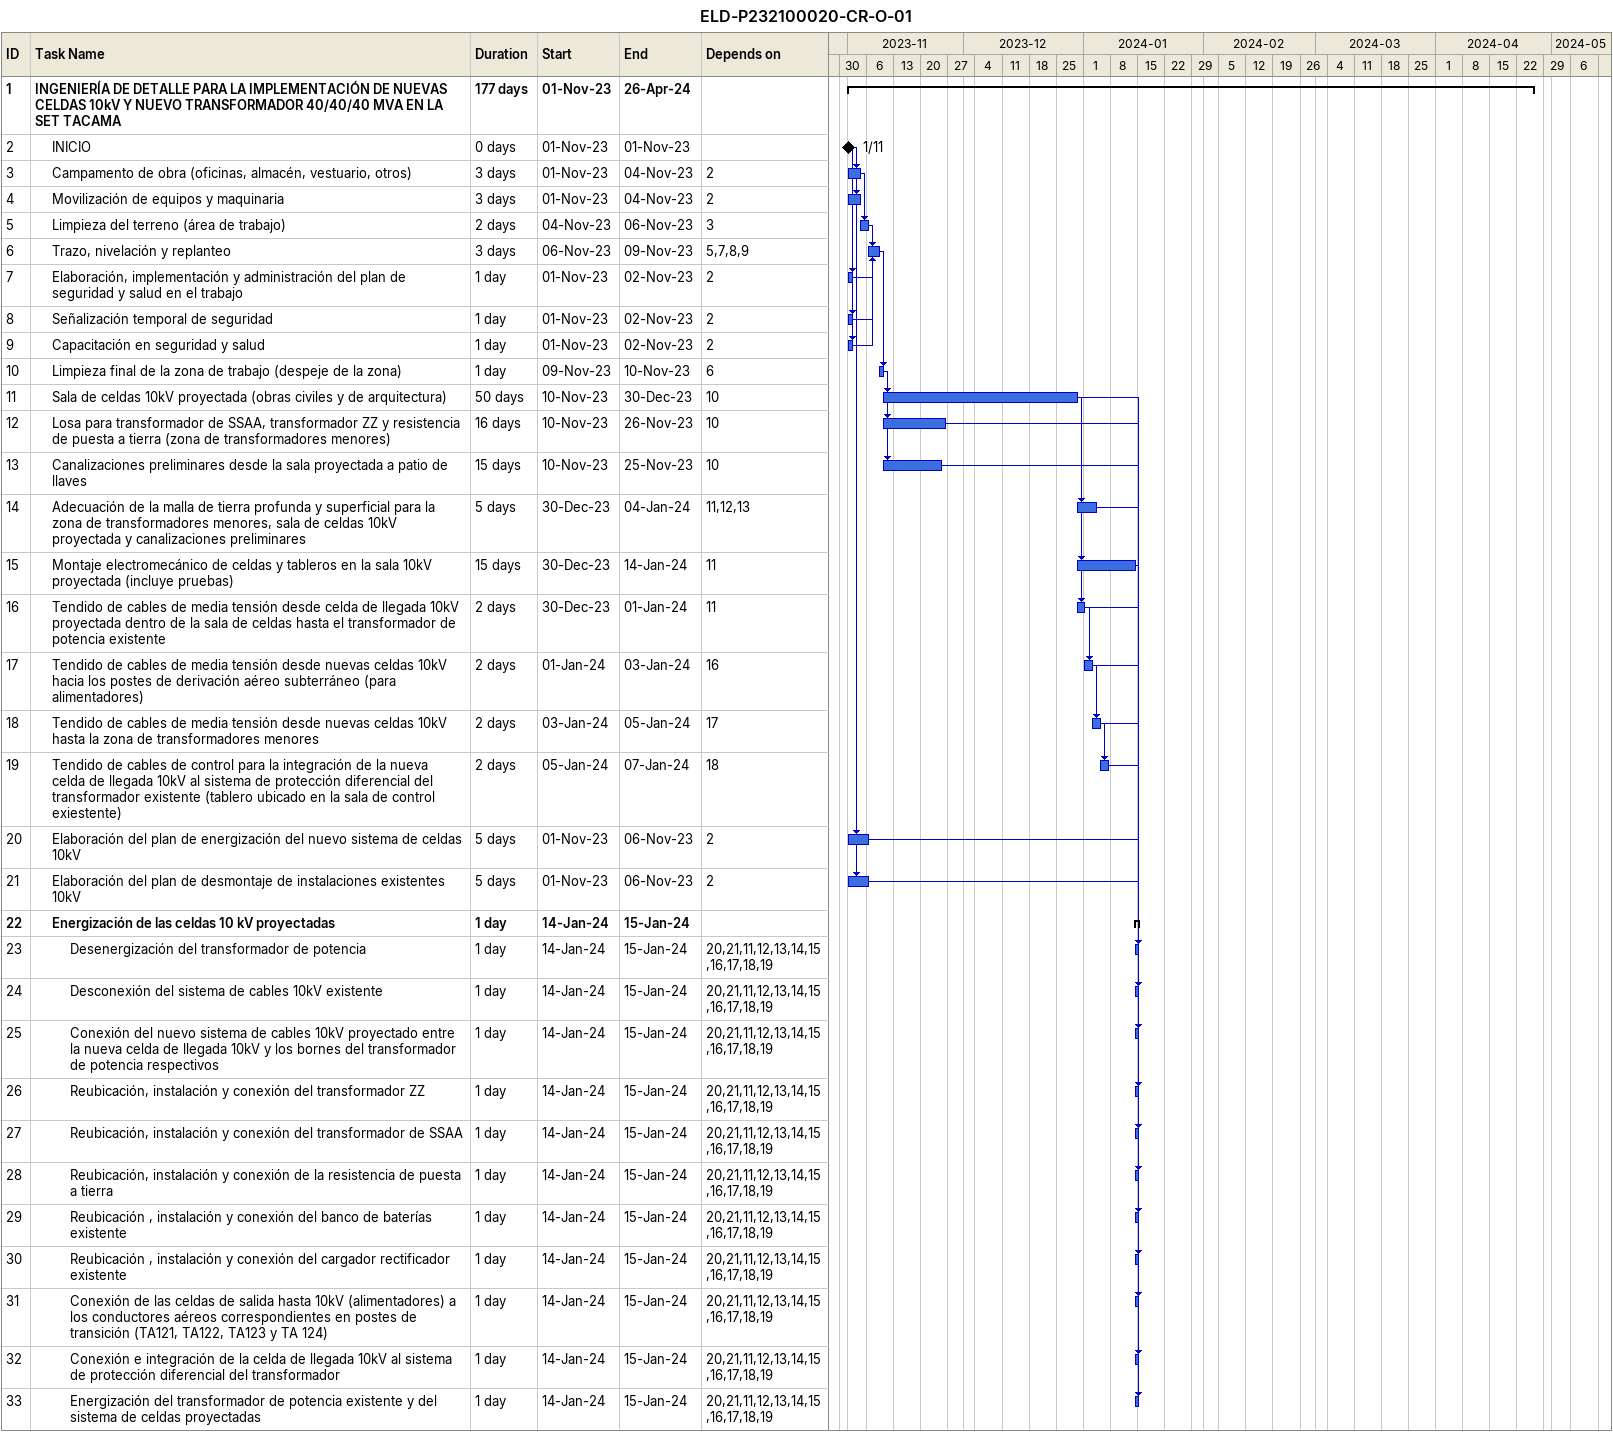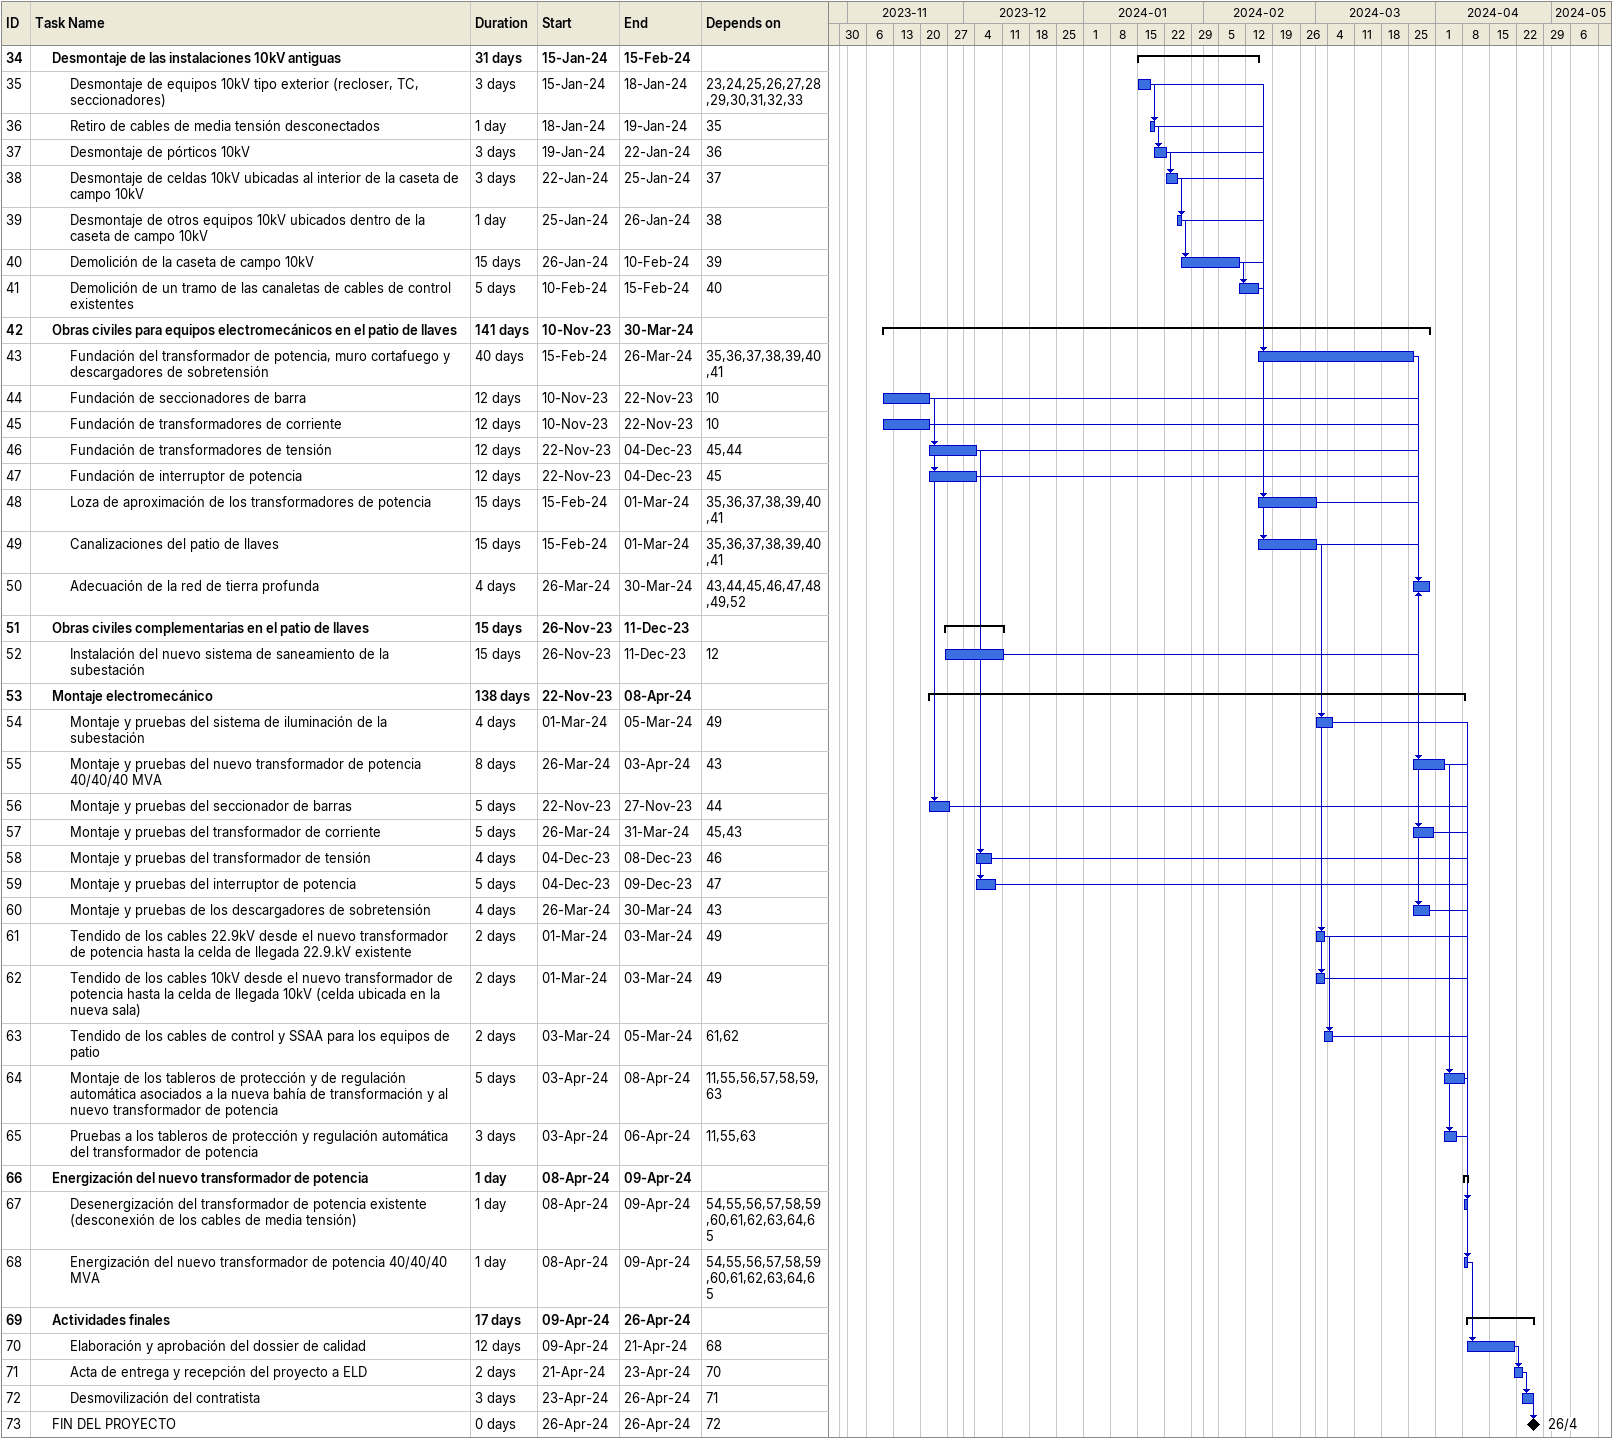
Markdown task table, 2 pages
ELD-P232100020-CR-O-01

| ID | Level | Task | Duration | Start | Finish | Predecessors |
|---|---|---|---|---|---|---|
| 1 | 1 | **INGENIERÍA DE DETALLE PARA LA IMPLEMENTACIÓN DE NUEVAS CELDAS 10kV Y NUEVO TRANSFORMADOR 40/40/40 MVA EN LA SET TACAMA** | 177d | 2023-11-01 | 2024-04-26 |  |
| 2 | 2 | INICIO | 0d | 2023-11-01 | 2023-11-01 |  |
| 3 | 2 | Campamento de obra (oficinas, almacén, vestuario, otros) | 3d | 2023-11-01 | 2023-11-04 | 2 |
| 4 | 2 | Movilización de equipos y maquinaria | 3d | 2023-11-01 | 2023-11-04 | 2 |
| 5 | 2 | Limpieza del terreno (área de trabajo) | 2d | 2023-11-04 | 2023-11-06 | 3 |
| 6 | 2 | Trazo, nivelación y replanteo | 3d | 2023-11-06 | 2023-11-09 | 5, 7, 8, 9 |
| 7 | 2 | Elaboración, implementación y administración del plan de seguridad y salud en el trabajo | 1d | 2023-11-01 | 2023-11-02 | 2 |
| 8 | 2 | Señalización temporal de seguridad | 1d | 2023-11-01 | 2023-11-02 | 2 |
| 9 | 2 | Capacitación en seguridad y salud | 1d | 2023-11-01 | 2023-11-02 | 2 |
| 10 | 2 | Limpieza final de la zona de trabajo (despeje de la zona) | 1d | 2023-11-09 | 2023-11-10 | 6 |
| 11 | 2 | Sala de celdas 10kV proyectada (obras civiles y de arquitectura) | 50d | 2023-11-10 | 2023-12-30 | 10 |
| 12 | 2 | Losa para transformador de SSAA, transformador ZZ y resistencia de puesta a tierra (zona de transformadores menores) | 16d | 2023-11-10 | 2023-11-26 | 10 |
| 13 | 2 | Canalizaciones preliminares desde la sala proyectada a patio de llaves | 15d | 2023-11-10 | 2023-11-25 | 10 |
| 14 | 2 | Adecuación de la malla de tierra profunda y superficial para la zona de transformadores menores, sala de celdas 10kV proyectada y canalizaciones preliminares | 5d | 2023-12-30 | 2024-01-04 | 11, 12, 13 |
| 15 | 2 | Montaje electromecánico de celdas y tableros en la sala 10kV proyectada (incluye pruebas) | 15d | 2023-12-30 | 2024-01-14 | 11 |
| 16 | 2 | Tendido de cables de media tensión desde celda de llegada 10kV proyectada dentro de la sala de celdas hasta el transformador de potencia existente | 2d | 2023-12-30 | 2024-01-01 | 11 |
| 17 | 2 | Tendido de cables de media tensión desde nuevas celdas 10kV hacia los postes de derivación aéreo subterráneo (para alimentadores) | 2d | 2024-01-01 | 2024-01-03 | 16 |
| 18 | 2 | Tendido de cables de media tensión desde nuevas celdas 10kV hasta la zona de transformadores menores | 2d | 2024-01-03 | 2024-01-05 | 17 |
| 19 | 2 | Tendido de cables de control para la integración de la nueva celda de llegada 10kV al sistema de protección diferencial del transformador existente (tablero ubicado en la sala de control exiestente) | 2d | 2024-01-05 | 2024-01-07 | 18 |
| 20 | 2 | Elaboración del plan de energización del nuevo sistema de celdas 10kV | 5d | 2023-11-01 | 2023-11-06 | 2 |
| 21 | 2 | Elaboración del plan de desmontaje de instalaciones existentes 10kV | 5d | 2023-11-01 | 2023-11-06 | 2 |
| 22 | 2 | **Energización de las celdas 10 kV proyectadas** | 1d | 2024-01-14 | 2024-01-15 |  |
| 23 | 3 | Desenergización del transformador de potencia | 1d | 2024-01-14 | 2024-01-15 | 20, 21, 11, 12, 13, 14, 15, 16, 17, 18, 19 |
| 24 | 3 | Desconexión del sistema de cables 10kV existente | 1d | 2024-01-14 | 2024-01-15 | 20, 21, 11, 12, 13, 14, 15, 16, 17, 18, 19 |
| 25 | 3 | Conexión del nuevo sistema de cables 10kV proyectado entre la nueva celda de llegada 10kV y los bornes del transformador de potencia respectivos | 1d | 2024-01-14 | 2024-01-15 | 20, 21, 11, 12, 13, 14, 15, 16, 17, 18, 19 |
| 26 | 3 | Reubicación, instalación y conexión del transformador ZZ | 1d | 2024-01-14 | 2024-01-15 | 20, 21, 11, 12, 13, 14, 15, 16, 17, 18, 19 |
| 27 | 3 | Reubicación, instalación y conexión del transformador de SSAA | 1d | 2024-01-14 | 2024-01-15 | 20, 21, 11, 12, 13, 14, 15, 16, 17, 18, 19 |
| 28 | 3 | Reubicación, instalación y conexión de la resistencia de puesta a tierra | 1d | 2024-01-14 | 2024-01-15 | 20, 21, 11, 12, 13, 14, 15, 16, 17, 18, 19 |
| 29 | 3 | Reubicación , instalación y conexión del banco de baterías existente | 1d | 2024-01-14 | 2024-01-15 | 20, 21, 11, 12, 13, 14, 15, 16, 17, 18, 19 |
| 30 | 3 | Reubicación , instalación y conexión del cargador rectificador existente | 1d | 2024-01-14 | 2024-01-15 | 20, 21, 11, 12, 13, 14, 15, 16, 17, 18, 19 |
| 31 | 3 | Conexión de las celdas de salida hasta 10kV (alimentadores) a los conductores aéreos correspondientes en postes de transición (TA121, TA122, TA123 y TA 124) | 1d | 2024-01-14 | 2024-01-15 | 20, 21, 11, 12, 13, 14, 15, 16, 17, 18, 19 |
| 32 | 3 | Conexión e integración de la celda de llegada 10kV al sistema de protección diferencial del transformador | 1d | 2024-01-14 | 2024-01-15 | 20, 21, 11, 12, 13, 14, 15, 16, 17, 18, 19 |
| 33 | 3 | Energización del transformador de potencia existente y del sistema de celdas proyectadas | 1d | 2024-01-14 | 2024-01-15 | 20, 21, 11, 12, 13, 14, 15, 16, 17, 18, 19 |
| 34 | 2 | **Desmontaje de las instalaciones 10kV antiguas** | 31d | 2024-01-15 | 2024-02-15 |  |
| 35 | 3 | Desmontaje de equipos 10kV tipo exterior (recloser, TC, seccionadores) | 3d | 2024-01-15 | 2024-01-18 | 23, 24, 25, 26, 27, 28, 29, 30, 31, 32, 33 |
| 36 | 3 | Retiro de cables de media tensión desconectados | 1d | 2024-01-18 | 2024-01-19 | 35 |
| 37 | 3 | Desmontaje de pórticos 10kV | 3d | 2024-01-19 | 2024-01-22 | 36 |
| 38 | 3 | Desmontaje de celdas 10kV ubicadas al interior de la caseta de campo 10kV | 3d | 2024-01-22 | 2024-01-25 | 37 |
| 39 | 3 | Desmontaje de otros equipos 10kV ubicados dentro de la caseta de campo 10kV | 1d | 2024-01-25 | 2024-01-26 | 38 |
| 40 | 3 | Demolición de la caseta de campo 10kV | 15d | 2024-01-26 | 2024-02-10 | 39 |
| 41 | 3 | Demolición de un tramo de las canaletas de cables de control existentes | 5d | 2024-02-10 | 2024-02-15 | 40 |
| 42 | 2 | **Obras civiles para equipos electromecánicos en el patio de llaves** | 141d | 2023-11-10 | 2024-03-30 |  |
| 43 | 3 | Fundación del transformador de potencia, muro cortafuego y descargadores de sobretensión | 40d | 2024-02-15 | 2024-03-26 | 35, 36, 37, 38, 39, 40, 41 |
| 44 | 3 | Fundación de seccionadores de barra | 12d | 2023-11-10 | 2023-11-22 | 10 |
| 45 | 3 | Fundación de transformadores de corriente | 12d | 2023-11-10 | 2023-11-22 | 10 |
| 46 | 3 | Fundación de transformadores de tensión | 12d | 2023-11-22 | 2023-12-04 | 45, 44 |
| 47 | 3 | Fundación de interruptor de potencia | 12d | 2023-11-22 | 2023-12-04 | 45 |
| 48 | 3 | Loza de aproximación de los transformadores de potencia | 15d | 2024-02-15 | 2024-03-01 | 35, 36, 37, 38, 39, 40, 41 |
| 49 | 3 | Canalizaciones del patio de llaves | 15d | 2024-02-15 | 2024-03-01 | 35, 36, 37, 38, 39, 40, 41 |
| 50 | 3 | Adecuación de la red de tierra profunda | 4d | 2024-03-26 | 2024-03-30 | 43, 44, 45, 46, 47, 48, 49, 52 |
| 51 | 2 | **Obras civiles complementarias en el patio de llaves** | 15d | 2023-11-26 | 2023-12-11 |  |
| 52 | 3 | Instalación del nuevo sistema de saneamiento de la subestación | 15d | 2023-11-26 | 2023-12-11 | 12 |
| 53 | 2 | **Montaje electromecánico** | 138d | 2023-11-22 | 2024-04-08 |  |
| 54 | 3 | Montaje y pruebas del sistema de iluminación de la subestación | 4d | 2024-03-01 | 2024-03-05 | 49 |
| 55 | 3 | Montaje y pruebas del nuevo transformador de potencia 40/40/40 MVA | 8d | 2024-03-26 | 2024-04-03 | 43 |
| 56 | 3 | Montaje y pruebas del seccionador de barras | 5d | 2023-11-22 | 2023-11-27 | 44 |
| 57 | 3 | Montaje y pruebas del transformador de corriente | 5d | 2024-03-26 | 2024-03-31 | 45, 43 |
| 58 | 3 | Montaje y pruebas del transformador de tensión | 4d | 2023-12-04 | 2023-12-08 | 46 |
| 59 | 3 | Montaje y pruebas del interruptor de potencia | 5d | 2023-12-04 | 2023-12-09 | 47 |
| 60 | 3 | Montaje y pruebas de los descargadores de sobretensión | 4d | 2024-03-26 | 2024-03-30 | 43 |
| 61 | 3 | Tendido de los cables 22.9kV desde el nuevo transformador de potencia hasta la celda de llegada 22.9.kV existente | 2d | 2024-03-01 | 2024-03-03 | 49 |
| 62 | 3 | Tendido de los cables 10kV desde el nuevo transformador de potencia hasta la celda de llegada 10kV (celda ubicada en la nueva sala) | 2d | 2024-03-01 | 2024-03-03 | 49 |
| 63 | 3 | Tendido de los cables de control y SSAA para los equipos de patio | 2d | 2024-03-03 | 2024-03-05 | 61, 62 |
| 64 | 3 | Montaje de los tableros de protección y de regulación automática asociados a la nueva bahía de transformación y al nuevo transformador de potencia | 5d | 2024-04-03 | 2024-04-08 | 11, 55, 56, 57, 58, 59, 63 |
| 65 | 3 | Pruebas a los tableros de protección y regulación automática del transformador de potencia | 3d | 2024-04-03 | 2024-04-06 | 11, 55, 63 |
| 66 | 2 | **Energización del nuevo transformador de potencia** | 1d | 2024-04-08 | 2024-04-09 |  |
| 67 | 3 | Desenergización del transformador de potencia existente (desconexión de los cables de media tensión) | 1d | 2024-04-08 | 2024-04-09 | 54, 55, 56, 57, 58, 59, 60, 61, 62, 63, 64, 65 |
| 68 | 3 | Energización del nuevo transformador de potencia 40/40/40 MVA | 1d | 2024-04-08 | 2024-04-09 | 54, 55, 56, 57, 58, 59, 60, 61, 62, 63, 64, 65 |
| 69 | 2 | **Actividades finales** | 17d | 2024-04-09 | 2024-04-26 |  |
| 70 | 3 | Elaboración y aprobación del dossier de calidad | 12d | 2024-04-09 | 2024-04-21 | 68 |
| 71 | 3 | Acta de entrega y recepción del proyecto a ELD | 2d | 2024-04-21 | 2024-04-23 | 70 |
| 72 | 3 | Desmovilización del contratista | 3d | 2024-04-23 | 2024-04-26 | 71 |
| 73 | 2 | FIN DEL PROYECTO | 0d | 2024-04-26 | 2024-04-26 | 72 |
